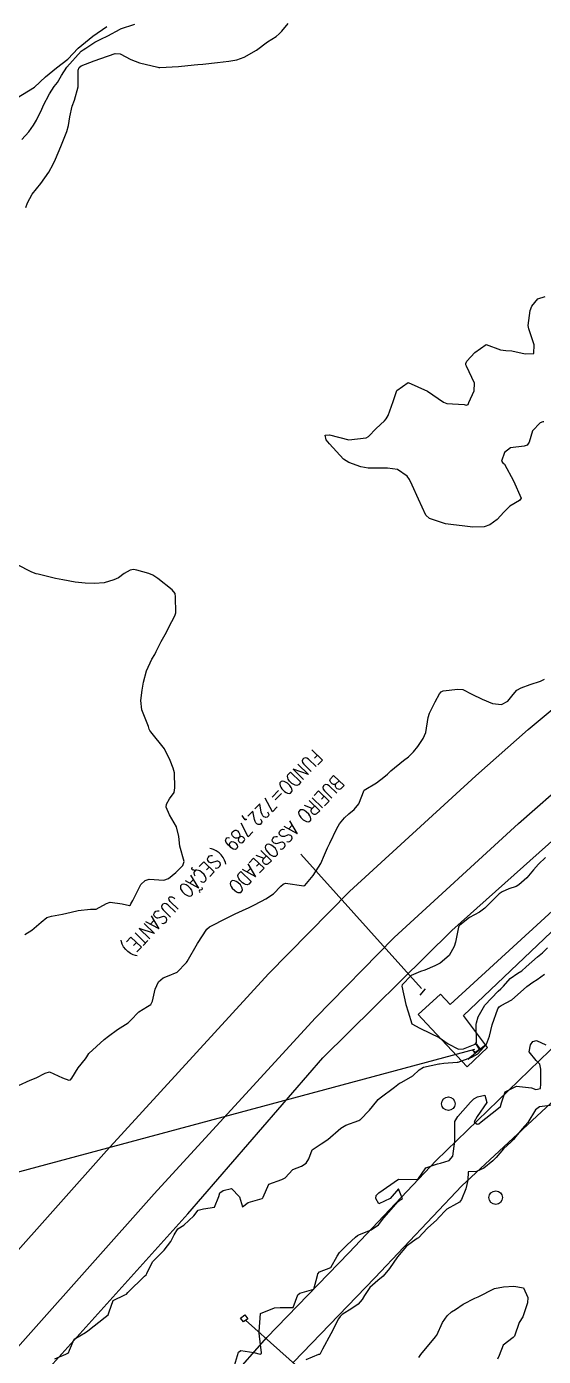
# Model space of a CAD drawing. Header units: metres. Extents: x 307586 to 320046, y 7427249 to 7434250.
# Drawn here: x 313630.8 to 313684, y 7432772.2 to 7432909 of the extents above; entities that cross this region are included whole.
import ezdxf

# ---------------------------------------------------------------- set-up
doc = ezdxf.new("R2010")
doc.units = ezdxf.units.M
doc.header["$MEASUREMENT"] = 0
doc.linetypes.add('CONTINUO', pattern=[0])
for name, color, linetype in [('ALA', 45, 'Continuous'), ('BUEIRO', 151, 'Continuous'), ('Canaleta de Drenagem', 151, 'Continuous'), ('Curvas de Nivel 1m', 11, 'Continuous'), ('Curvas de Nivel 5m', 15, 'Continuous'), ('Divisa', 42, 'FENCELINE2'), ('Hidrografia', 140, 'Continuous'), ('Linha Férrea', 20, 'Continuous'), ('Portico', 45, 'Continuous'), ('Postes', 20, 'Continuous'), ('TEXTO', 45, 'Continuous'), ('Vias Primárias', 230, 'Continuous')]:
    doc.layers.add(name, color=color, linetype=linetype)
doc.styles.add('ROMANS', font='romans', dxfattribs={"height": 0.2})
doc.linetypes.add('FENCELINE2', pattern='A,0.25,-0.1,[132,ltypeshp.shx,S=0.1,R=0,X=-0.1,Y=0],-0.1,1', length=1.45)

msp = doc.modelspace()

# ---------------------------------------------------------------- linework, layer by layer
at = {"layer": 'ALA', "linetype": 'CONTINUO'}
for points in [[(313677.48, 7432803.84, 723.91), (313677.4, 7432803.94, 723.63), (313677.16, 7432804.24, 723.45)], [(313676.74, 7432803.62, 723.69), (313676.71, 7432803.66, 723.21), (313677.01, 7432803.49, 723.07)], [(313676.74, 7432803.62, 723.69), (313676.88, 7432803.44, 723.61), (313676.94, 7432803.4, 723.86)]]:
    msp.add_polyline3d(points, dxfattribs=at)
at = {"layer": 'BUEIRO', "linetype": 'CONTINUO'}
for points in [[(313671.31, 7432809.34, 723.67), (313671.86, 7432809.99, 723.65)], [(313677.48, 7432803.84, 723.91), (313678.08, 7432804.29, 725.02), (313676.25, 7432802.76, 725.05), (313676.94, 7432803.4, 723.86)], [(313677.16, 7432804.24, 723.45), (313677, 7432804.37, 723.23), (313677.36, 7432803.78, 723.05)], [(313677.48, 7432803.84, 723.91), (313677.36, 7432803.78, 723.05), (313677.01, 7432803.49, 723.07), (313676.94, 7432803.4, 723.86)], [(313676.94, 7432803.4, 723.86), (313677.48, 7432803.84, 723.91)]]:
    msp.add_polyline3d(points, dxfattribs=at)
at = {"layer": 'Canaleta de Drenagem'}
msp.add_lwpolyline([(313671.95, 7432806.44), (313676.13, 7432801.99), (313678.23, 7432803.96), (313675.76, 7432807.27), (313695.15, 7432825.73), (313704.95, 7432833.84), (313716.66, 7432841.59), (313725.7, 7432848.23), (313727.72, 7432845.49), (313729.48, 7432846.78), (313726.3, 7432851.15), (313711.28, 7432839.32), (313695.99, 7432827.66), (313685.72, 7432818.77), (313674.39, 7432808.38), (313673.39, 7432809.47), (313671.08, 7432807.36)], close=True, dxfattribs=at)
at = {"layer": 'Curvas de Nivel 1m', "flags": 128}
for points, elevation in [([(313630.35, 7432897.4), (313631.06, 7432898.18), (313631.55, 7432898.88), (313631.85, 7432899.4), (313632.39, 7432900.52), (313632.49, 7432900.77), (313632.53, 7432900.87), (313633.18, 7432902.09), (313633.68, 7432902.86), (313634, 7432903.28), (313634.43, 7432903.99), (313634.97, 7432904.84), (313636.46, 7432906.51), (313636.64, 7432906.64), (313636.93, 7432906.82), (313637.84, 7432907.43), (313638.48, 7432907.74), (313639.2, 7432908.07), (313640.45, 7432908.77), (313640.49, 7432908.79), (313641.97, 7432909.29)], 722), ([(313630.75, 7432890.4), (313630.94, 7432890.88), (313631.39, 7432891.77), (313632.3, 7432892.87), (313633.13, 7432894.05), (313633.57, 7432894.86), (313633.81, 7432895.38), (313634.34, 7432896.67), (313634.41, 7432896.85), (313634.97, 7432898.23), (313635.15, 7432898.84), (313635.27, 7432899.73), (313635.52, 7432900.83), (313635.77, 7432901.46), (313636.15, 7432902.82), (313636.15, 7432904.53), (313636.25, 7432904.82), (313636.44, 7432904.99), (313637.77, 7432905.49), (313638.45, 7432905.76), (313639.94, 7432906.26), (313640.46, 7432906.24), (313641.56, 7432905.65), (313642.45, 7432905.29), (313644.33, 7432904.84), (313644.44, 7432904.83), (313644.54, 7432904.83), (313646.45, 7432904.93), (313648.05, 7432905.08), (313648.45, 7432905.12), (313648.94, 7432905.16), (313650.45, 7432905.32), (313651.63, 7432905.46), (313652.45, 7432905.61), (313653.2, 7432905.88), (313654.46, 7432906.61), (313655.61, 7432907.46), (313656.48, 7432908.01), (313656.79, 7432908.27), (313657.06, 7432908.57), (313657.72, 7432909.35)], 723), ([(313684.01, 7432868.35), (313683.91, 7432868.35), (313683.64, 7432868.25), (313682.85, 7432867.42), (313682.51, 7432866.26), (313682.3, 7432865.94), (313681.98, 7432865.86), (313680.58, 7432865.69), (313679.97, 7432865.19), (313679.65, 7432864.29), (313679.81, 7432864.14), (313679.96, 7432863.98), (313680.89, 7432862.28), (313681.67, 7432860.51), (313681.53, 7432860.27), (313680.53, 7432859.66), (313679.9, 7432859.06), (313679.21, 7432858.3), (313678.45, 7432857.75), (313677.88, 7432857.55), (313676.7, 7432857.51), (313675.88, 7432857.62), (313674.45, 7432857.8), (313673.89, 7432857.85), (313672.26, 7432858.39), (313671.9, 7432858.75), (313671.13, 7432860.4), (313670.48, 7432861.85), (313670.19, 7432862.41), (313669.95, 7432862.75), (313668.97, 7432863.44), (313667.95, 7432863.6), (313666.81, 7432863.6), (313665.95, 7432863.6), (313665.2, 7432863.72), (313663.96, 7432864.17), (313663.41, 7432864.5), (313661.98, 7432866.08), (313661.63, 7432866.51), (313661.53, 7432866.97), (313661.99, 7432867.01), (313663.98, 7432866.49), (313665.75, 7432866.7), (313665.99, 7432866.84), (313666.79, 7432867.66), (313667.63, 7432868.44), (313667.81, 7432868.65), (313668.02, 7432869.02), (313668.51, 7432870.43), (313668.91, 7432871.57), (313670.06, 7432872.41), (313672.05, 7432871.51), (313673.71, 7432870.37), (313674.03, 7432870.24), (313675.81, 7432870.12), (313676.03, 7432870.08), (313676.24, 7432870.12), (313676.32, 7432870.34), (313676.84, 7432871.54), (313676.9, 7432872.33), (313676.08, 7432874.08), (313675.98, 7432874.23), (313675.98, 7432874.34), (313676.09, 7432874.59), (313676.93, 7432875.49), (313678.1, 7432876.32), (313679.57, 7432875.77), (313680.1, 7432875.71), (313680.72, 7432875.66), (313682.09, 7432875.34), (313682.98, 7432875.37), (313683.04, 7432876.26), (313682.46, 7432877.94), (313682.4, 7432878.27), (313682.61, 7432879.8), (313682.8, 7432880.26), (313683.4, 7432881.02), (313684.17, 7432881.24)], 724), ([(313630.66, 7432815.58), (313631.37, 7432816.04), (313632.32, 7432816.86), (313632.91, 7432817.33), (313633.39, 7432817.47), (313634.53, 7432817.7), (313635.4, 7432817.91), (313636.14, 7432818.08), (313637.4, 7432818.19), (313637.98, 7432818.21), (313639.06, 7432818.78), (313639.41, 7432818.92), (313640.65, 7432818.76), (313641.41, 7432818.59), (313641.5, 7432818.66), (313641.56, 7432818.75), (313641.76, 7432819.09), (313642.58, 7432820.73), (313643.01, 7432821.16), (313643.44, 7432821.29), (313644.96, 7432821.19), (313645.44, 7432821.35), (313646.18, 7432821.96), (313646.9, 7432822.69), (313647.04, 7432823.12), (313646.58, 7432824.69), (313646.49, 7432825.69), (313646.26, 7432826.69), (313645.52, 7432827.9), (313645.19, 7432828.7), (313645.22, 7432829.02), (313645.54, 7432829.54), (313646.02, 7432830.22), (313646.08, 7432830.69), (313646.05, 7432832.22), (313645.89, 7432832.7), (313645.59, 7432833.51), (313645.01, 7432834.71), (313643.62, 7432836.45), (313643.49, 7432836.59), (313643.45, 7432836.72), (313643.36, 7432836.99), (313642.68, 7432838.73), (313642.59, 7432839.66), (313642.73, 7432840.73), (313642.85, 7432841.57), (313643.15, 7432842.73), (313643.72, 7432843.93), (313644.02, 7432844.42), (313644.17, 7432844.72), (313644.68, 7432845.76), (313645.21, 7432846.71), (313645.38, 7432847.07), (313645.76, 7432847.81), (313646.09, 7432848.38), (313646.17, 7432848.7), (313646.16, 7432850.33), (313646.1, 7432850.7), (313645.8, 7432851.07), (313644.31, 7432852.22), (313643.82, 7432852.56), (313643.39, 7432852.73), (313642.16, 7432853.08), (313641.83, 7432853.14), (313641.49, 7432853.09), (313640.86, 7432852.76), (313640.29, 7432852.3), (313639.81, 7432852.08), (313638.81, 7432851.78), (313637.81, 7432851.7), (313636.87, 7432851.75), (313635.81, 7432851.86), (313634.56, 7432852.08), (313633.81, 7432852.23), (313632.03, 7432852.66), (313631.82, 7432852.72), (313631.36, 7432852.87), (313629.83, 7432853.66)], 723), ([(313630, 7432800.07), (313631.19, 7432800.62), (313631.81, 7432800.86), (313632.73, 7432801.32), (313633.2, 7432801.46), (313634.54, 7432800.83), (313635.19, 7432800.6), (313635.36, 7432800.65), (313635.47, 7432800.82), (313636.14, 7432801.88), (313636.9, 7432802.8), (313637.03, 7432803), (313637.23, 7432803.34), (313638.81, 7432804.78), (313639.25, 7432805.13), (313640.18, 7432805.83), (313641.26, 7432806.5), (313641.51, 7432806.75), (313642.36, 7432807.65), (313643.28, 7432808.17), (313643.62, 7432808.38), (313643.77, 7432808.72), (313644.04, 7432809.98), (313644.4, 7432810.71), (313644.88, 7432811.15), (313645.32, 7432811.32), (313646.3, 7432811.71), (313647.25, 7432812.68), (313647.29, 7432812.73), (313647.34, 7432812.82), (313648.41, 7432814.66), (313649.38, 7432816.14), (313649.64, 7432816.39), (313650.12, 7432816.64), (313650.96, 7432817.07), (313651.39, 7432817.28), (313652.29, 7432817.73), (313653.41, 7432818.23), (313653.66, 7432818.34), (313654.13, 7432818.59), (313654.97, 7432819.03), (313655.42, 7432819.26), (313656.22, 7432819.77), (313656.98, 7432820.56), (313657.21, 7432820.79), (313657.44, 7432820.88), (313659.34, 7432820.62), (313659.43, 7432820.64), (313660.31, 7432821.66), (313660.86, 7432822.52), (313661.07, 7432822.91), (313661.48, 7432823.78), (313661.76, 7432824.51), (313662, 7432825.01), (313662.73, 7432826.49), (313663.01, 7432826.99), (313663.52, 7432827.61), (313663.98, 7432828.02), (313664.52, 7432828.47), (313664.98, 7432829.03), (313665.55, 7432830.46), (313666.82, 7432831.19), (313667.57, 7432831.77), (313667.93, 7432832.09), (313668.28, 7432832.43), (313669.59, 7432833.5), (313670.11, 7432833.89), (313670.61, 7432834.4), (313671.06, 7432834.95), (313671.62, 7432835.75), (313671.87, 7432836.39), (313672.12, 7432837.91), (313672.25, 7432838.38), (313672.83, 7432839.54), (313673.28, 7432840.37), (313673.46, 7432840.58), (313673.68, 7432840.67), (313675.17, 7432840.85), (313675.68, 7432840.81), (313676.63, 7432840.33), (313677.67, 7432839.8), (313678.74, 7432839.38), (313679.66, 7432839.27), (313680.32, 7432839.62), (313680.88, 7432840.28), (313681.23, 7432840.73), (313681.68, 7432840.98), (313682.62, 7432841.32), (313683.69, 7432841.68), (313684.08, 7432841.86)], 724), ([(313684.18, 7432823.53), (313683.47, 7432822.84), (313682.97, 7432822.25), (313682.28, 7432821.42), (313681.44, 7432820.7), (313681.16, 7432820.55), (313680.42, 7432820.28), (313679.72, 7432819.99), (313679.43, 7432819.79), (313677.96, 7432818.31), (313677.41, 7432817.9), (313676.38, 7432817.35), (313675.39, 7432816.55), (313675.29, 7432816.44), (313675.25, 7432816.34), (313674.92, 7432814.79), (313674.81, 7432814.35), (313674.29, 7432813.42), (313673.35, 7432812.65), (313672.82, 7432812.37), (313671.79, 7432811.93), (313671.33, 7432811.78), (313670.36, 7432811.37), (313669.45, 7432810.41), (313669.43, 7432810.29), (313669.82, 7432808.4), (313670.05, 7432807.63), (313670.44, 7432806.4), (313671.26, 7432805.94), (313672.33, 7432805.45), (313673.25, 7432804.98), (313674.17, 7432804.35), (313675.24, 7432803.8), (313675.75, 7432803.82), (313676.96, 7432804.32), (313677.08, 7432804.48), (313677.06, 7432806.32), (313677.08, 7432806.51), (313677.28, 7432807.11), (313677.95, 7432808.31), (313679.31, 7432809.75), (313679.6, 7432809.99), (313679.86, 7432810.28), (313680.54, 7432811.06), (313681.33, 7432811.6), (313681.74, 7432811.86), (313682.2, 7432812.26), (313683.35, 7432813.3), (313683.87, 7432813.72), (313684.38, 7432814.23)], 724), ([(313652.22, 7432771.23), (313652.61, 7432772.6), (313652.86, 7432772.8), (313654.2, 7432772.59), (313654.86, 7432772.41), (313654.98, 7432772.46), (313654.99, 7432772.58), (313654.87, 7432773.37), (313654.73, 7432774.58), (313654.73, 7432774.73), (313654.9, 7432776.58), (313656.31, 7432777.17), (313656.91, 7432777.21), (313658.25, 7432777.21), (313658.71, 7432778.53), (313658.93, 7432778.68), (313660.37, 7432779.09), (313660.73, 7432780.51), (313660.78, 7432780.69), (313660.96, 7432780.87), (313662.12, 7432781.34), (313662.78, 7432782.48), (313662.99, 7432782.87), (313663.8, 7432783.67), (313664.65, 7432784.46), (313664.86, 7432784.61), (313665.01, 7432784.7), (313666.26, 7432785.2), (313667.02, 7432785.72), (313667.58, 7432786.43), (313669.05, 7432788.13), (313669.21, 7432788.25), (313669.48, 7432788.41), (313669.06, 7432789.41), (313668.21, 7432788.42), (313667.04, 7432787.87), (313666.74, 7432788.44), (313666.78, 7432788.72), (313667.06, 7432789.02), (313669.07, 7432790.41), (313671.07, 7432790.39), (313671.87, 7432791.6), (313673.1, 7432792.01), (313673.4, 7432792.06), (313674.27, 7432792.35), (313674.65, 7432792.8), (313674.88, 7432794.34), (313674.88, 7432794.59), (313674.88, 7432796.34), (313675.16, 7432796.87), (313676.46, 7432798.33), (313676.82, 7432798.68), (313677.18, 7432798.88), (313677.94, 7432799.07), (313678.14, 7432798.31), (313677.16, 7432796.85), (313676.87, 7432796.32), (313677.15, 7432796.09), (313677.35, 7432796.12), (313677.56, 7432796.31), (313679.17, 7432797.58), (313679.56, 7432797.9), (313679.68, 7432798.28), (313680.04, 7432799.42), (313681.19, 7432799.99), (313682.75, 7432799.81), (313683.19, 7432799.65), (313683.66, 7432799.76), (313683.72, 7432800.23), (313683.71, 7432801.75), (313683.61, 7432802.24), (313683.23, 7432802.62), (313682.51, 7432803.53), (313682.64, 7432804.25), (313682.89, 7432804.6), (313683.25, 7432804.69), (313684.22, 7432804.23)], 726), ([(313685.17, 7432798.07), (313683.56, 7432797.85), (313683.17, 7432797.56), (313682.37, 7432796.25), (313681.79, 7432795.61), (313681.13, 7432794.8), (313680.9, 7432794.5), (313680.67, 7432794.27), (313679.86, 7432793.53), (313679.11, 7432792.63), (313678.78, 7432792.29), (313677.85, 7432791.55), (313677.09, 7432791.2), (313676.23, 7432791.18), (313676.19, 7432790.33), (313675.98, 7432789.41), (313675.54, 7432788.34), (313675.33, 7432788.06), (313675.05, 7432787.89), (313674.06, 7432787.33), (313673.13, 7432786.36), (313673.09, 7432786.3), (313673.03, 7432786.22), (313672.04, 7432785.36), (313671.14, 7432784.39), (313671, 7432784.3), (313669.88, 7432783.51), (313668.98, 7432782.41), (313668.15, 7432781.24), (313667.49, 7432780.43), (313666.95, 7432780), (313666.11, 7432779.28), (313665.59, 7432778.45), (313665.34, 7432778.04), (313664.92, 7432777.57), (313664.26, 7432777.12), (313663.28, 7432776.48), (313663.09, 7432776.29), (313662.9, 7432776.03), (313662.11, 7432774.49), (313661.27, 7432772.91), (313661.05, 7432772.51), (313660.98, 7432772.39), (313660.86, 7432772.36), (313659.54, 7432771.83)], 726), ([(313671.16, 7432772.08), (313671.38, 7432772.38), (313672.88, 7432774.2), (313672.96, 7432774.28), (313673, 7432774.36), (313673.59, 7432775.67), (313674.09, 7432776.35), (313674.51, 7432776.75), (313674.92, 7432777.02), (313675.71, 7432777.54), (313676.93, 7432778.16), (313677.25, 7432778.32), (313678.94, 7432779.18), (313679.87, 7432779.35), (313680.94, 7432779.39), (313681.91, 7432779.22), (313682.37, 7432778.25), (313682.35, 7432777.68), (313681.85, 7432776.26), (313681.49, 7432775.68), (313681, 7432774.27), (313680.88, 7432774.11), (313679.82, 7432773.34), (313679.42, 7432772.28), (313679.24, 7432771.9)], 726)]:
    msp.add_lwpolyline(points, dxfattribs=dict(at, elevation=elevation))
at = {"layer": 'Curvas de Nivel 5m', "elevation": 725, "flags": 128}
msp.add_lwpolyline([(313633.75, 7432771.93), (313634.86, 7432772.41), (313635.13, 7432772.55), (313635.25, 7432772.82), (313635.74, 7432773.94), (313636.88, 7432774.65), (313637.12, 7432774.8), (313638.9, 7432776.21), (313639.21, 7432776.46), (313639.32, 7432776.77), (313639.75, 7432777.93), (313640.93, 7432778.53), (313641.09, 7432778.59), (313641.23, 7432778.75), (313642.95, 7432780.42), (313643.11, 7432780.56), (313643.19, 7432780.72), (313643.77, 7432781.92), (313644.55, 7432782.7), (313644.78, 7432782.9), (313644.99, 7432783.11), (313645.68, 7432784.01), (313646, 7432784.69), (313646.4, 7432785.3), (313647.01, 7432785.7), (313648.04, 7432786.66), (313648.46, 7432787.23), (313649.03, 7432787.36), (313650.16, 7432787.52), (313650.6, 7432788.63), (313650.69, 7432789), (313651.06, 7432789.26), (313651.9, 7432789.46), (313652.73, 7432788.6), (313653.04, 7432787.57), (313653.6, 7432788.03), (313655.05, 7432788.44), (313655.14, 7432788.49), (313655.17, 7432788.58), (313655.74, 7432789.9), (313657.07, 7432790.37), (313657.41, 7432790.56), (313658.22, 7432791.41), (313659.09, 7432791.76), (313659.58, 7432792.05), (313659.84, 7432792.52), (313660.2, 7432793.43), (313661.12, 7432794.07), (313661.79, 7432794.5), (313663.13, 7432795.65), (313663.65, 7432795.97), (313664.98, 7432796.46), (313665.1, 7432796.51), (313665.14, 7432796.54), (313666.09, 7432797.52), (313666.83, 7432798.44), (313666.99, 7432798.63), (313667.18, 7432798.79), (313668.67, 7432799.9), (313669.19, 7432800.28), (313669.27, 7432800.33), (313669.43, 7432800.41), (313670.55, 7432801.05), (313671.21, 7432801.66), (313671.65, 7432801.95), (313673.22, 7432802.3), (313673.28, 7432802.3), (313673.75, 7432802.35), (313675.12, 7432802.45), (313675.22, 7432802.47), (313676.6, 7432802.96), (313677.23, 7432803.32), (313678.11, 7432804.31), (313678.42, 7432805.14), (313678.69, 7432806.3), (313679.29, 7432807.93), (313679.42, 7432808.16), (313679.64, 7432808.29), (313680.71, 7432808.87), (313681.3, 7432809.39), (313682.26, 7432810.26), (313682.89, 7432810.68), (313683.32, 7432810.96), (313684.07, 7432811.5)], dxfattribs=at)
at = {"layer": 'Divisa'}
msp.add_lwpolyline([(313405.65, 7432495.73), (313418.64, 7432510.59), (313425.1, 7432521.74), (313455.05, 7432555.03), (313486.75, 7432592.09), (313526.44, 7432643.16), (313561.64, 7432686.2), (313606.66, 7432740.52), (313613.22, 7432748.23), (313615.72, 7432750.98), (313620.71, 7432756.89), (313630.74, 7432768.34), (313647.42, 7432786.85), (313661.29, 7432802.92), (313674.57, 7432816.02), (313689.96, 7432829.77), (313723.71, 7432856.45), (313747.52, 7432870.88), (313775.84, 7432886.63), (313799.06, 7432896.66), (313819.29, 7432904.5), (313848.81, 7432912.94), (313876.24, 7432919.12)], dxfattribs=at)
at = {"layer": 'Hidrografia', "elevation": 128.58}
msp.add_lwpolyline([(313629.81, 7432901.65), (313631.63, 7432902.79), (313632.77, 7432903.86), (313633.92, 7432904.77), (313635.06, 7432905.68), (313636.12, 7432906.82), (313637.65, 7432908.04), (313639.09, 7432909.03)], dxfattribs=at)
at = {"layer": 'Linha Férrea'}
for points in [[(313640.58, 7432757.11), (313655.54, 7432774.11), (313663.97, 7432782.83), (313672.93, 7432792.33), (313685.71, 7432804.7), (313696.58, 7432814.48), (313706.23, 7432822.65), (313718.18, 7432831.74), (313728.02, 7432838.74)], [(313658.26, 7432771.6), (313666.64, 7432780.27), (313675.57, 7432789.73), (313688.09, 7432801.35), (313699.41, 7432811.35), (313710.34, 7432820.3), (313721.37, 7432828.87), (313733.08, 7432837.22), (313734.19, 7432837.94)]]:
    msp.add_lwpolyline(points, dxfattribs=at)
at = {"layer": 'Portico'}
msp.add_lwpolyline([(313653.57, 7432776.06), (313653.12, 7432775.73), (313652.83, 7432776.12), (313653.28, 7432776.45)], close=True, dxfattribs=at)
msp.add_lwpolyline([(313660.41, 7432769.61), (313653.34, 7432775.9)], dxfattribs=at)
at = {"layer": 'Postes'}
for centre in [(313674.2, 7432798.18), (313679.07, 7432788.52)]:
    msp.add_circle(centre, 0.694, dxfattribs=at)
at = {"layer": 'TEXTO', "linetype": 'CONTINUO'}
msp.add_line((313614.65, 7432787.06), (313676.92, 7432803.79), dxfattribs=at)
msp.add_polyline3d([(313671.43, 7432810.05, 0), (313659.04, 7432823.86, 0)], dxfattribs=at)
at = {"layer": 'Vias Primárias'}
for points in [[(313544.62, 7432685.36), (313554.82, 7432698.23), (313575.08, 7432721.61), (313592.42, 7432741.02), (313613.08, 7432764.13), (313639.06, 7432793.33), (313655.7, 7432811.55), (313664.05, 7432820.02), (313677.01, 7432831.94), (313682.42, 7432836.69), (313693.59, 7432846.02), (313713.63, 7432860.96), (313730.3, 7432872.11), (313750.13, 7432883.93), (313768.28, 7432893.27), (313791.4, 7432903.85), (313809.36, 7432911.19), (313816.78, 7432913.84), (313826.19, 7432917.02), (313838.44, 7432920.31), (313851.18, 7432923.53), (313860.03, 7432925.38), (313869.18, 7432927.08), (313882.19, 7432929.3)], [(313544.62, 7432685.36), (313554.82, 7432698.23), (313575.08, 7432721.61), (313592.42, 7432741.02), (313613.08, 7432764.13), (313639.06, 7432793.33), (313655.7, 7432811.55), (313664.05, 7432820.02), (313677.01, 7432831.94), (313682.42, 7432836.69), (313693.59, 7432846.02), (313713.63, 7432860.96), (313730.3, 7432872.11), (313750.13, 7432883.93), (313768.28, 7432893.27), (313791.4, 7432903.85), (313809.36, 7432911.19), (313816.78, 7432913.84), (313826.19, 7432917.02), (313838.44, 7432920.31), (313851.18, 7432923.53), (313860.03, 7432925.38), (313869.18, 7432927.08), (313882.19, 7432929.3)], [(313544.51, 7432674.86), (313559.89, 7432694), (313580.04, 7432717.25), (313597.35, 7432736.62), (313618.01, 7432759.74), (313643.96, 7432788.91), (313660.49, 7432807), (313668.63, 7432815.28), (313681.42, 7432827.03), (313686.71, 7432831.68), (313697.68, 7432840.83), (313717.44, 7432855.56), (313733.82, 7432866.53), (313753.33, 7432878.16), (313771.16, 7432887.33), (313794.02, 7432897.79), (313811.72, 7432905.03), (313818.95, 7432907.61), (313828.11, 7432910.7), (313840.11, 7432913.93), (313852.66, 7432917.1), (313861.31, 7432918.91), (313870.34, 7432920.58)], [(313544.51, 7432674.86), (313559.89, 7432694), (313580.04, 7432717.25), (313597.35, 7432736.62), (313618.01, 7432759.74), (313643.96, 7432788.91), (313660.49, 7432807), (313668.63, 7432815.28), (313681.42, 7432827.03), (313686.71, 7432831.68), (313697.68, 7432840.83), (313717.44, 7432855.56), (313733.82, 7432866.53), (313753.33, 7432878.16), (313771.16, 7432887.33), (313794.02, 7432897.79), (313811.72, 7432905.03), (313818.95, 7432907.61), (313828.11, 7432910.7), (313840.11, 7432913.93), (313852.66, 7432917.1), (313861.31, 7432918.91), (313870.34, 7432920.58)]]:
    msp.add_lwpolyline(points, dxfattribs=at)

# ---------------------------------------------------------------- texts
at = {"layer": 'TEXTO', "style": 'ROMANS', "width": 0.8}
for s, p in [('FUNDO=722,789 (SEÇÃO JUSANTE)', (313660.31, 7432834.74)), ('BUEIRO ASSOREADO', (313662.54, 7432832.11))]:
    msp.add_text(s, height=1.5, rotation=226, dxfattribs=at).set_placement(p)

doc.saveas('drawing.dxf')
